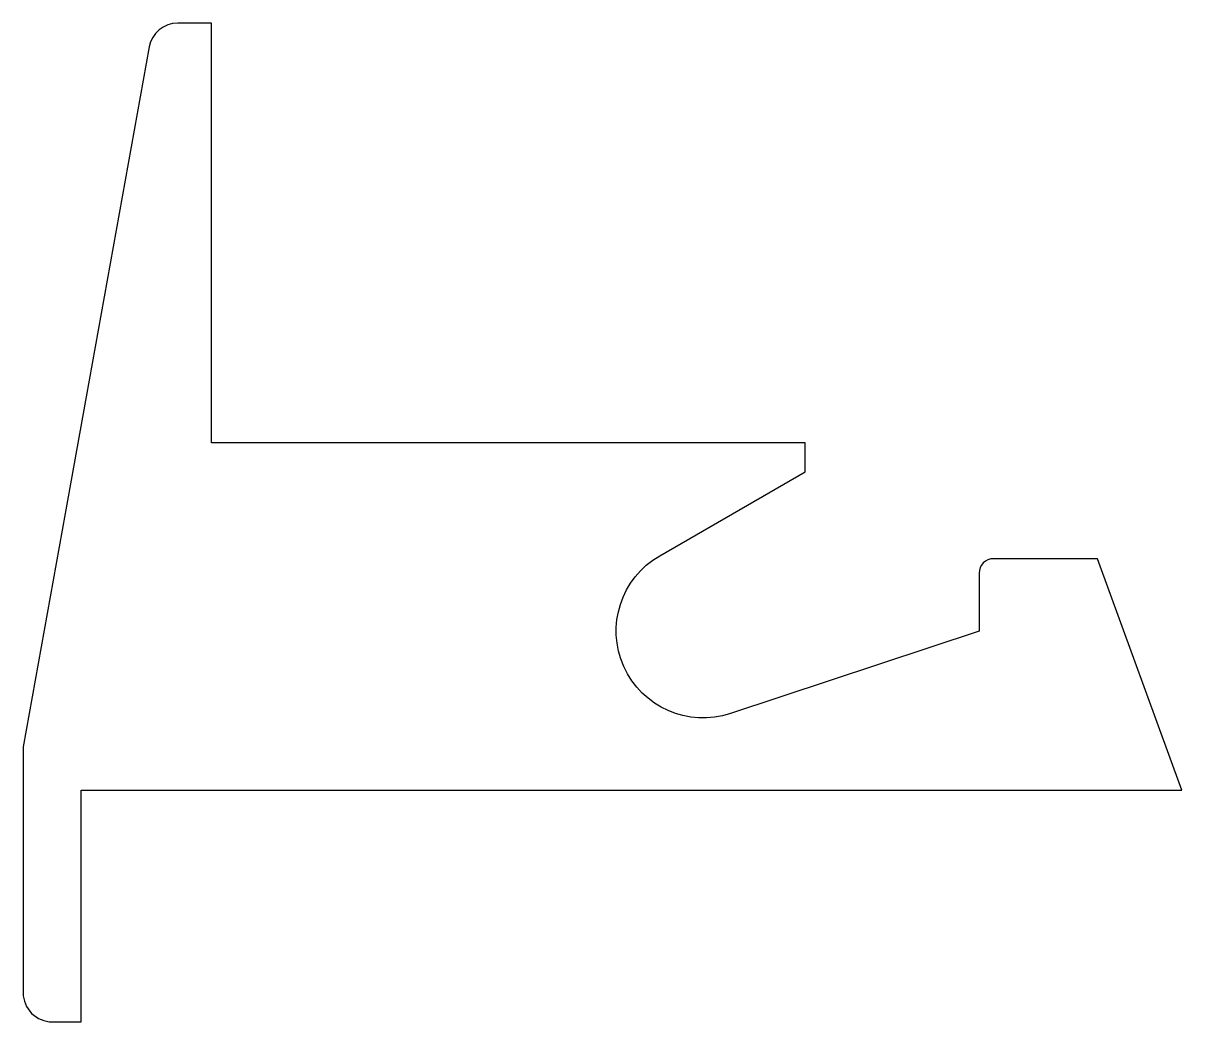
# Model space of a CAD drawing. Extents: x 383.9 to 423.9, y -66.4 to -31.9.
import ezdxf

# ---------------------------------------------------------------- set-up
doc = ezdxf.new("R2010")
doc.units = 0
doc.layers.add('ANA', color=220, linetype='CONTINUOUS')

msp = doc.modelspace()

# ---------------------------------------------------------------- linework, layer by layer
at = {"layer": 'ANA', "color": 0}
msp.add_lwpolyline([(390.43, -31.887), (389.266, -31.887, 0.362963), (388.282, -32.709), (383.93, -56.887), (383.93, -65.387, 0.414214), (384.93, -66.387), (385.93, -66.387), (385.93, -58.387), (423.93, -58.387), (421.018, -50.387), (417.43, -50.387, 0.414214), (416.93, -50.887), (416.93, -52.887), (408.349, -55.734, -0.90322), (405.904, -50.288), (410.93, -47.387), (410.93, -46.387), (390.43, -46.387)], format="xyb", close=True, dxfattribs=at)

doc.saveas('drawing.dxf')
